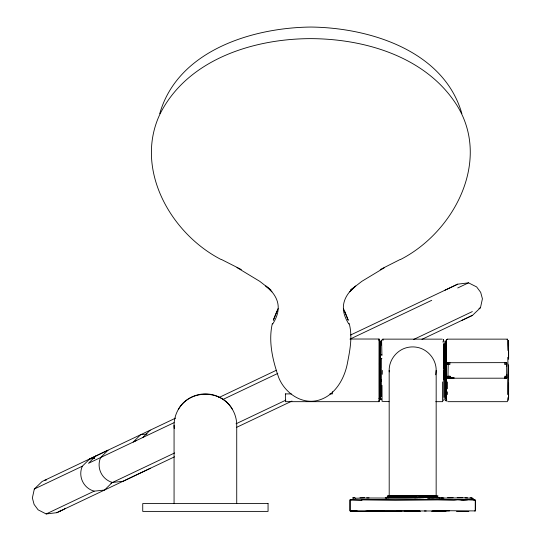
<?xml version="1.0" encoding="UTF-8"?>
<svg xmlns="http://www.w3.org/2000/svg" width="541" height="541" viewBox="0 0 541 541"><rect width="100%" height="100%" fill="white"/><g stroke="black" fill="none" stroke-linecap="round" stroke-linejoin="round"><path stroke-width="0.81" d="M379.39 341.033L379.39 340.113L379.397 400.57M381.344 358.345L381.344 368.414M436.154 495.732L434.883 495.725L436.154 495.732L436.174 370.402C436.33 359.434 427.884 349.229 417.077 347.322A16.785 11.868 0 0 0 408.272 347.322C397.473 349.229 389.026 359.434 389.175 370.402L389.202 495.732L390.474 495.725C389.107 495.732 392.022 495.732 390.122 495.732M475.336 500.581L475.323 510.9L474.606 510.934M508.621 392.049L508.628 364.81M508.621 359.373L508.628 351.339M454.055 377.916L447.921 378.2L447.921 376.238L449.882 376.279L449.882 378.22L504.841 378.193L506.18 377.53L506.518 376.279M473.747 499.925L475.336 500.182L475.316 510.92L435.742 510.63L432.009 510.975M506.64 375.86L506.667 374.331L506.667 378.2L506.565 376.867M379.39 364.722L379.397 362.889M506.667 374.331L506.667 378.2L506.599 376.746M291.274 393.902L285.398 393.902L285.398 401.672L379.052 401.672C378.93 380.878 379.058 359.9 379.038 339.024L350.358 339.024M285.398 394.545L285.405 393.902M453.818 377.895L447.921 378.2L447.928 376.367L450.443 376.279M508.608 400.306L508.621 383.136M382.007 385.327L382.068 401.327L389.02 401.672M507.14 339.633L507.336 339.139L447.644 339.139L446.305 339.836L446.264 393.963L446.765 401.158L446.352 400.306M453.703 377.875L447.921 378.2L447.941 376.495L450.457 376.401M380.364 341.094L380.364 399.718M382.244 374.311L382.352 370.416M447.921 378.2L448.252 363.484A1.961 1.914 -7.3 0 1 448.496 363.187M379.052 401.672L379.113 400.299M507.958 397.574L507.33 401.672L447.738 401.672M381.439 345.016L381.547 342.906M436.174 370.402L435.715 374.798M381.371 341.878L381.608 339.971L381.919 355.552M506.667 364.573L506.667 362.612L506.667 378.2L506.633 376.624M382.927 339.139L382.927 340.607M352.698 498.004L353.09 498.051M506.261 377.429L506.464 375.88L506.18 377.53M443.999 343.434L443.999 397.371M506.092 377.625L506.383 375.975M150.533 468.215L123.098 481.267L112.494 482.457C101.816 479.556 96.156 467.627 100.653 457.517L108.072 450.18L89.759 458.869L82.327 466.22C77.809 476.33 83.476 488.273 94.168 491.16L104.562 490.045L111.994 482.694M272.38 323.396C268.16 341.378 272.698 360.374 278.642 377.408C284.532 392.333 300.62 404.283 317.087 400.604C334 396.661 343.893 380.228 347.221 364.235C349.79 350.893 352.84 336.847 349.161 323.403M506.004 377.713L506.268 376.36M382.629 339.633L382.73 339.139L442.234 339.139M508.391 341.824L508.594 340.35L508.628 357.885M421.973 339.329L472.489 315.342L480.469 307.734L482.416 298.788L480.685 292.35L476.641 286.919L468.526 282.842L457.686 284.167L350.554 335.041M175.602 418.112L42.083 481.51L34.326 489.01L32.372 497.943L34.09 504.408L38.12 509.838L46.174 513.95L56.832 512.685L174.486 456.841M505.903 377.794L506.207 376.408L505.801 377.868M159.737 113.684C177.637 50.658 252.153 27.659 310.818 27.05C369.489 27.665 443.999 50.678 461.879 113.705M505.686 377.936L506.078 376.495M505.578 377.997L506.011 376.529M379.397 397.757L379.113 398.717L379.39 397.865M505.456 378.051L505.943 376.563M505.341 378.091L505.869 376.59L505.22 378.132M278.088 308.573L273.306 320.258L276.992 311.075M505.091 378.159L505.72 376.631M272.711 324.005C280.515 311.684 280.529 300.262 269.58 289.273M504.963 378.179L505.646 376.644M504.841 378.193L505.754 376.265M506.633 376.279L504.712 376.279L504.712 378.22L505.686 376.265M442.829 342.054L443.404 340.999L443.289 339.484L443.519 340.106M178.266 409.571C189.242 389.168 221.56 389.168 232.535 409.571M352.495 288.705C341.29 299.755 340.769 311.406 348.837 324.012M95.845 456.002L88.474 463.306L174.087 422.649M142.709 437.554L150.202 430.176M59.726 511.333L60.89 510.197M65.136 508.175L63.966 509.318L56.832 512.685M349.628 291.842L355.775 286.027L350.71 289.976L361.834 281.34L384.597 267.599M448.496 363.187L448.902 362.876A1.975 1.948 5 0 1 449.253 362.713L504.963 362.632A2.022 2.002 -3.4 0 1 505.341 362.713A1.975 1.941 -0.7 0 1 505.686 362.883L506.092 363.187M400.489 259.524C453.825 232.265 491.485 161.11 457.003 105.434C426.423 56.967 365.351 38.844 310.825 38.634C253.33 38.688 187.071 59.517 159.805 114.435C134.154 169.387 170.814 233.685 221.1 259.511M443.708 400.773L443.823 399.826M447.644 339.139L446.305 339.836L446.332 341.222M400.022 259.552L380.228 269.574M457.686 284.167L445.04 290.172M457.727 287.961L468.526 282.842M218.828 397.588L276.397 370.247M136.143 440.665L133.194 442.065L140.667 434.7L147.091 434.004M34.326 489.01L82.327 466.22M222.669 399.583L277.797 373.405M349.993 339.126L431.718 300.316M94.168 491.16L46.174 513.95M478.974 308.438L480.469 307.734M110.905 483.214L174.642 452.945M236.025 423.799L285.864 400.137M380.411 355.241L381.858 354.558M413.358 339.599L472.34 311.589M236.66 427.322L291.957 401.064M379.917 359.298L381.919 358.345M461.547 320.536L472.489 315.342M352.725 497.95L354.592 497.686M353.347 498.072L354.95 497.693L355.295 498.261M475.336 500.182L467.532 499.857L463.36 500.303L457.612 499.81L454.082 500.276L437.723 499.85L395.37 500.188L361.307 499.674M350.027 510.947L350.013 500.526M386.815 497.22L438.447 497.199M364.823 511.394L367.014 511.008L419.823 510.988M386.795 497.28L387.187 497.213M355.004 498.247C377.895 497.585 400.827 498.626 423.806 497.7M436.317 496.205L437.574 496.293L419.647 496.415M44.923 480.165L46.54 479.982M404.803 495.732L405.459 495.725M94.56 458.355L89.759 458.869L94.533 458.383M453.94 377.909L449.497 378.159L447.962 376.624L450.477 376.522M449.131 378.051L451.634 377.888M449.016 377.997L450.687 377.888M419.931 495.732L420.553 495.732L397.216 495.732L400.164 495.725M460.891 499.857L467.532 499.857M448.902 377.936L450.579 377.828M448.692 377.794L450.369 377.692M448.793 377.868L450.47 377.767M448.59 377.713L450.274 377.611M398.879 495.732L398.23 495.732M448.496 377.625L450.186 377.53M448.408 377.53L450.071 377.435M448.327 377.429L449.997 377.341M397.709 495.732L393.314 495.732L394.687 495.725L394.085 495.732M448.252 377.327L450.754 377.199M448.185 377.219L450.694 377.097M448.124 377.104L450.633 376.989M359.921 497.808L364.593 497.686M448.07 376.989L450.585 376.874M393.686 495.732L390.845 495.732L392.962 495.725L392.441 495.732M435.972 495.732L434.883 495.725M357.195 510.968L350.527 511.002M427.688 498.261L464.935 497.835L473.098 498.444L471.779 498.22M439.096 497.686L439.813 497.686L436.459 497.679L438.825 497.686M473.902 499.735L474.917 499.708L473.605 499.668M351.515 499.715L350.426 499.708L351.576 499.701M389.615 495.732L389.222 495.732L436.032 495.732M434.24 495.732L433.801 495.725L435.005 495.732L433.138 495.725L433.551 495.732M445.696 377.956L445.838 341.094M426.207 510.975L350.013 510.805L350.047 499.83L473.598 499.593L473.132 499.586M438.94 497.909L443.978 498.004M367.373 510.975L379.369 511.394M390.345 495.732L390.967 495.725M431.265 495.732L430.67 495.725L432.915 495.732M391.806 495.732L392.218 495.725M394.585 495.732L396.695 495.725L396.026 495.732M400.097 495.732L401.429 495.725L400.665 495.732M424.692 495.732L423.928 495.725L432.502 495.732M471.678 497.686L470.041 497.686M413.493 495.732L410.545 495.732M416.428 495.732L415.616 495.732L428.134 495.732M391.109 495.732L391.549 495.725M403.282 495.732L404.032 495.732L402.091 495.732M405.419 495.732L406.873 495.725L406.054 495.732M408.928 495.732L409.733 495.732L407.637 495.732M414.805 495.732L411.201 495.732M418.518 495.732L419.302 495.732M422.068 495.732L421.317 495.732L423.258 495.732M389.297 496.205L387.843 496.205L403.491 496.205M388.891 497.679L386.862 497.679M372.715 511.002L384.083 510.975M404.878 511.279L416.584 511.313M385.537 497.679L417.76 497.679M506.633 364.533L504.712 364.533L504.712 362.592A1.961 1.961 0 0 1 506.674 364.533L506.518 364.533M445.71 370.402L445.838 399.251M329.875 393.902L332.39 393.902L332.39 391.718M435.755 401.672L442.619 401.672L442.524 381.932M387.363 495.854L437.987 495.854M353.476 497.686L354.504 497.686M447.529 497.686L453.196 497.686M457.192 497.686L462.731 497.686M424.387 510.975L449.476 510.975M350.784 511.394L393.544 511.394M397.277 511.394L401.294 511.394M445.96 511.394L431.813 511.394M466.295 511.394L468.824 511.394M353.232 511.394L355.011 511.394M356.62 511.394L358.304 511.394M360.428 511.394L362.436 511.394M366.237 511.394L370.213 511.394M386.274 511.394L399.603 511.387M456.455 511.394L467.032 511.394M431.251 497.679L433.625 497.686L432.462 497.679M427.221 497.679L430 497.686L428.628 497.679M366.622 497.882L369.104 497.889M430.223 495.732L427.64 495.732M429.324 495.732L428.749 495.732M427.12 495.732L426.477 495.732M407.975 496.205L415.88 496.347M388.12 497.679L389.263 497.686M437.358 497.686L414.379 497.679L416.09 497.686M434.389 495.725L434.727 495.732M430.764 495.732L429.791 495.732M432.043 495.732L431.671 495.732M419.424 497.679L420.289 497.686M465.044 497.882L467.559 497.896M433.138 495.725L433.923 495.732M420.479 511.238L404.79 510.975M435.417 495.732L435.559 495.732M397.135 511.002L400.976 511.069M385.239 497.923L386.856 497.95M507.336 339.139L507.925 350.514M447.941 376.279L447.962 376.279A1.968 1.968 0 0 0 449.882 378.24M449.497 362.653L447.718 362.578L447.921 364.573M361.983 500.384L350.047 499.83L350.284 500.351M449.375 362.68L447.718 362.578L447.928 364.445M441.436 497.889L442.836 498.004M472.083 497.957L473.037 498.559M241.354 269.567L221.56 259.538M236.985 267.585L259.748 281.327L270.865 289.969L265.8 286.02L271.947 291.836M344.556 311.082L348.242 320.265L343.467 308.573M506.565 363.944L506.335 363.484A1.961 1.914 7.3 0 0 506.092 363.187M447.962 364.188L447.718 362.578L447.941 364.316M389.175 370.402L389.27 371.877M507.762 357.364L508.053 366.521L507.39 394.551M381.466 396.661L381.344 379.863M445.71 366.724L445.838 370.402M379.539 340.668L379.552 341.161M379.038 339.024L379.052 340.607M445.108 361.05L445.142 363.139M381.344 398.649L381.364 399.799M444.384 370.409L444.425 379.66M444.12 360.042L444.384 368.969M508.601 340.837L508.621 345.99M447.596 391.853L447.596 394.545M508.628 393.314L508.628 397.838M447.502 381.939L447.502 388.823M445.967 340.965L445.967 399.846M444.425 344.286L444.425 356.519M444.134 341.087L444.134 399.725M444.005 344.34L444.005 369.03M444.005 370.402L444.005 379.681M381.344 369.057L381.344 381.371M380.303 341.087L380.303 399.725M379.613 374.129L379.613 377.787M236.728 503.563L236.728 425.233A31.331 31.331 0 0 0 203.761 393.949A31.331 31.331 0 0 0 174.243 428.506M174.067 425.233L174.067 503.563M406.717 496.435A24.25 1.014 -0.8 0 1 401.185 496.422M506.674 376.279A1.961 1.961 0 0 1 504.712 378.233M506.667 362.612L506.667 366.48L506.667 362.612M395.654 495.725L395.126 495.732L395.654 495.725M447.962 364.533L447.941 364.533A1.968 1.968 0 0 1 449.882 362.571L449.882 364.533L447.962 364.533M386.017 497.679L386.389 497.679L386.031 497.686M268.059 503.563L142.736 503.563L142.736 511.394L268.059 511.394L268.059 503.563M445.527 400.435L445.75 400.759L445.527 400.435"/></g></svg>
